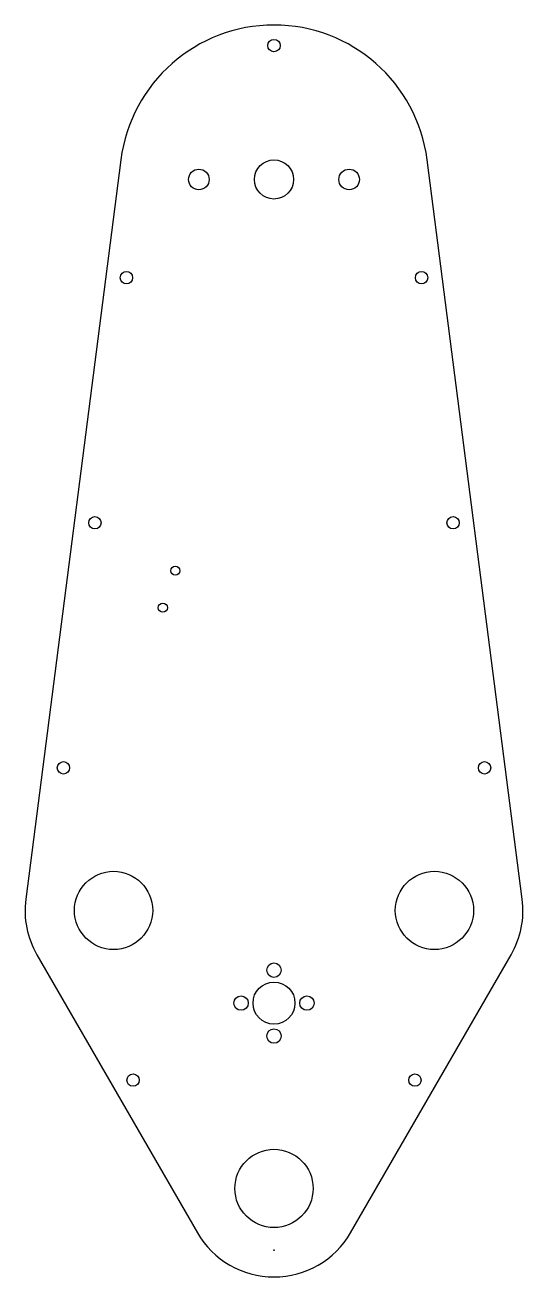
# Model space of a CAD drawing. Header units: millimetres. Extents: x -60 to 60, y -66 to 238.
import ezdxf

# ---------------------------------------------------------------- set-up
doc = ezdxf.new("R2010")
doc.units = ezdxf.units.MM

msp = doc.modelspace()

# ---------------------------------------------------------------- linework, layer by layer
msp.add_lwpolyline([(-37.19, 204.79), (-60.3, 25.24, 0.164348), (-57.59, 11.75), (-18.62, -55.75, 0.57735), (18.62, -55.75), (57.59, 11.75, 0.164348), (60.3, 25.24), (37.19, 204.79, 0.879572)], format="xyb", close=True)
msp.add_lwpolyline([(-0.05, -59.95), (0.05, -59.95), (0.05, -60.05), (-0.05, -60.05)], close=True)
for centre, radius in [((0, 232.5), 1.5), ((0, 200), 4.75), ((-18.25, 200), 2.5), ((18.25, 200), 2.5), ((-35.84, 176.15), 1.5), ((35.84, 176.15), 1.5), ((-43.49, 116.64), 1.5), ((43.49, 116.64), 1.5), ((-23.96, 105), 1.1), ((-27, 96), 1.1), ((-51.15, 57.13), 1.5), ((51.15, 57.13), 1.5), ((-38.97, 22.5), 9.5), ((38.97, 22.5), 9.5), ((0, 8), 1.75), ((0, 0), 5.1), ((-8, 0), 1.75), ((8, 0), 1.75), ((0, -8), 1.75), ((-34.24, -18.7), 1.5), ((34.24, -18.7), 1.5), ((0, -45), 9.5)]:
    msp.add_circle(centre, radius)

doc.saveas('drawing.dxf')
